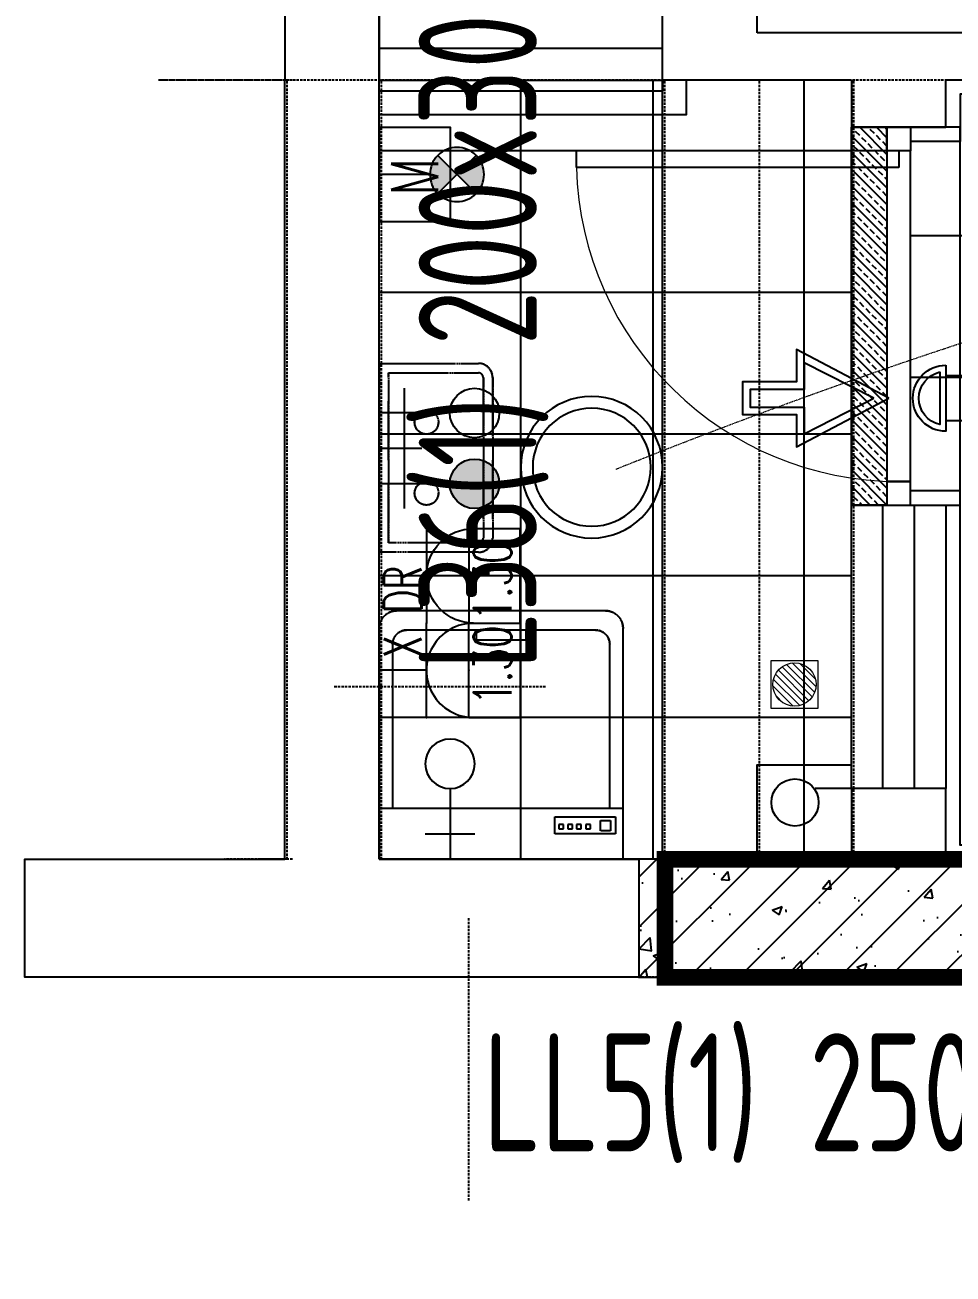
# Model space of a CAD drawing. Header units: inches. Extents: x -3985675 to 129953, y -250661 to -26082.
# Drawn here: x 90570 to 92535, y -36711 to -34066 of the extents above; entities that cross this region are included whole.
import ezdxf
from ezdxf.enums import TextEntityAlignment as Align

# ---------------------------------------------------------------- set-up
doc = ezdxf.new("R2010")
doc.units = ezdxf.units.IN
doc.header["$LTSCALE"] = 10
doc.header["$MEASUREMENT"] = 0
doc.linetypes.add('DASH', pattern=[0.35, 0.25, -0.1])
doc.linetypes.add('SX-DT3-PLAN-07T$0$DASHED', pattern=[0.75, 0.5, -0.25])
doc.layers.get('0').update_dxf_attribs({"plot": 0})
for name, color, linetype in [('000土建梁', 251, 'Continuous'), ('002 完成面', 47, 'Continuous'), ('003门', 36, 'Continuous'), ('005窗', 54, 'Continuous'), ('007地面', 47, 'Continuous'), ('007天花', 65, 'Continuous'), ('008天花灯具', 31, 'Continuous'), ('010活动家具', 34, 'Continuous'), ('011活动家具', 34, 'Continuous'), ('017栏杆', 77, 'Continuous'), ('028家具', 250, 'DASH'), ('1-给排水', 3, 'Continuous'), ('5-煤气表', 143, 'Continuous'), ('7-空调留洞', 6, 'DASH'), ('EQUIP-插座', 6, 'Continuous'), ('LSW-外氣口', 7, 'Continuous'), ('S_CONCWALL', 3, 'Continuous'), ('SX-DT3-PLAN-07T$0$S-BEAM', 4, 'SX-DT3-PLAN-07T$0$DASHED'), ('VPIPE-污水', 2, 'Continuous'), ('WALL', 4, 'Continuous'), ('暖通标注', 5, 'Continuous')]:
    doc.layers.add(name, color=color, linetype=linetype)
for name, color, linetype, lineweight in [('11111地漏', 3, 'Continuous', 5), ('Cl顶面造型线', 220, 'Continuous', 18), ('S插座', 6, 'Continuous', 15), ('冷热水', 3, 'Continuous', 15), ('灯具线路控制', 51, 'Continuous', 15)]:
    doc.layers.add(name, color=color, linetype=linetype, lineweight=lineweight)
doc.styles.add('_SIMPLEX', font='SIMPLEX.shx', dxfattribs={"width": 0.8})
doc.styles.get("Standard").update_dxf_attribs({"font": ''})
doc.styles.add('国标宋体', font='gbxwxtr.shx', dxfattribs={"width": 0.6, "bigfont": 'gbhzfs.shx'})
doc.styles.add('标注文字', font='romans.shx', dxfattribs={"width": 0.7, "bigfont": 'hztxt.shx'})
doc.styles.get('Standard').set_extended_font_data('SimSun')

# ---------------------------------------------------------------- blocks, each defined once
blk = doc.blocks.new('$DorLib2D$00000001')
for p, q in [((0.45, 0.975), (0.5, 0.975)), ((0.45, 0), (0.45, 0.975)), ((0.5, 0), (0.5, 0.975)), ((0.5, 0), (0.45, 0))]:
    blk.add_line(p, q)
at = {"lineweight": 13}
blk.add_arc((0.475, 0), 0.975, 91.4693, 180, dxfattribs=at)
blk = doc.blocks.new('asdfadfsafdsadfsdfs')
at = {"layer": '010活动家具', "linetype": 'DASH', "ltscale": 0.3}
blk.add_line((33436.5, 7130.1), (32921.8, 7130.1), dxfattribs=at)
blk.add_lwpolyline([(32957.1, 7551.1), (33401.8, 7551.1, -0.414214), (33439.4, 7513.4), (33439.4, 7021.1), (32919.4, 7021.1), (32919.4, 7513.4, -0.414214)], format="xyb", close=True, dxfattribs=at)
blk.add_lwpolyline([(32947.9, 7130.1), (32947.9, 7479.6, -0.414214), (32978, 7509.7), (33380.9, 7509.7, -0.414214), (33411, 7479.6), (33411, 7130.1)], format="xyb", dxfattribs=at)
blk.add_lwpolyline([(33233, 7509.7), (33233, 7489), (33179.4, 7489), (33125.9, 7489), (33125.9, 7509.7)], dxfattribs=at)
for points in [[(32935.7, 7075), (33064.9, 7075), (33064.9, 7111.3), (32935.7, 7111.3)], [(32967.8, 7103.8), (32946.4, 7103.8), (32946.4, 7081.4), (32967.8, 7081.4)], [(32999, 7085.7), (32988.7, 7085.7), (32988.7, 7095.3), (32999, 7095.3)], [(33018.9, 7085.7), (33008.6, 7085.7), (33008.6, 7095.3), (33018.9, 7095.3)], [(33037.4, 7085.7), (33027.1, 7085.7), (33027.1, 7095.3), (33037.4, 7095.3)], [(33056.6, 7085.7), (33046.3, 7085.7), (33046.3, 7095.3), (33056.6, 7095.3)]]:
    blk.add_lwpolyline(points, close=True, dxfattribs=at)
blk = doc.blocks.new('煤气表')
at = {"layer": '5-煤气表'}
blk.add_lwpolyline([(69897.8, 18312.2), (69747.8, 18312.2), (69747.8, 18512.2), (69897.8, 18512.2)], close=True, dxfattribs=at)
at = {"layer": '5-煤气表', "style": '_SIMPLEX', "text_generation_flag": 4, "width": 0.8}
blk.add_text('M', height=100, rotation=90, dxfattribs=at).set_placement((69773.2, 18375.9))
blk = doc.blocks.new('A$C7CAE1F62')
at = {"layer": '010活动家具', "color": 34, "linetype": 'DASH', "ltscale": 50, "elevation": 0}
blk.add_lwpolyline([(240, 400), (240, 0), (30, 0, -0.414214), (0, 30), (0, 370, -0.414214), (30, 400)], format="xyb", close=True, dxfattribs=at)
at = {"layer": '010活动家具', "color": 8, "linetype": 'DASH', "ltscale": 50, "elevation": 0}
blk.add_lwpolyline([(220, 380), (220, 20), (30, 20, -0.414214), (20, 30), (20, 370, -0.414214), (30, 380)], format="xyb", close=True, dxfattribs=at)
at = {"layer": '010活动家具', "color": 8, "linetype": 'DASH', "ltscale": 50}
for centre in [(140, 275, 0), (140, 125, 0)]:
    blk.add_circle(centre, 25, dxfattribs=at)
blk = doc.blocks.new('吸顶灯')
at = {"layer": '008天花灯具'}
blk.add_circle((0, 0), 150, dxfattribs=at)
at = {"layer": '008天花灯具', "color": 8}
blk.add_circle((0, 0), 125, dxfattribs=at)
blk = doc.blocks.new('$equip$00001238')
for p, q in [((0.497, 0.95), (-0.497, 0.95)), ((0.5, 0.5), (-0.5, 0.5)), ((0, 0.5), (0, 0))]:
    blk.add_line(p, q)
blk.add_arc((0, 1), 0.5, 180, 0)
for p in [(0, 0.95), (-0.5, 0.5), (0.5, 0.5), (0, 0)]:
    blk.add_point(p)
at = {"flags": 9}
blk.add_attdef('A', (0, 0), '', height=0.00002, dxfattribs=at)
blk = doc.blocks.new('插座2')
for p, q in [((99.5, 190), (-99.5, 190)), ((100, 100), (-100, 100)), ((0, 100), (0, 0))]:
    blk.add_line(p, q)
blk.add_arc((0, 200), 100, 180, 0)
for p in [(0, 190), (-100, 100), (100, 100), (0, 0)]:
    blk.add_point(p)
at = {"layer": 'EQUIP-插座', "color": 6}
for p, q in [((-100, 190), (-100, 298.3)), ((-100, 298.3), (100, 298.3)), ((100, 190), (100, 298.3)), ((100, 190), (100, 298.3))]:
    blk.add_line(p, q, dxfattribs=at)
at = {"layer": 'EQUIP-插座', "xscale": 200, "yscale": 200, "zscale": 200}
blk.add_blockref('$equip$00001238', (0, 0), dxfattribs=at)
at = {"flags": 9}
blk.add_attdef('A', (0, 0), '', height=0.004, dxfattribs=at)
blk = doc.blocks.new('新34块')
for p, q in [((32740, 48991), (32939, 48991)), ((32740, 48991), (32939, 48991)), ((32739.5, 48901), (32939.5, 48901)), ((32739.5, 48901), (32939.5, 48901)), ((32839.5, 48901), (32839.5, 48801)), ((32839.5, 48901), (32839.5, 48801))]:
    blk.add_line(p, q)
blk.add_arc((32839.5, 49001), 100, 180, 0)
blk.add_arc((32839.5, 49001), 100, 180, 0)
for p in [(32839.5, 48991), (32839.5, 48991), (32739.5, 48901), (32739.5, 48901), (32939.5, 48901), (32939.5, 48901), (32839.5, 48801), (32839.5, 48801)]:
    blk.add_point(p)
at = {"layer": 'EQUIP-插座', "color": 6}
for p, q in [((32739.5, 48991), (32739.5, 49099.3)), ((32939.5, 49099.3), (32739.5, 49099.3)), ((32739.5, 48991), (32739.5, 49099.3)), ((32939.5, 48991), (32939.5, 49099.3))]:
    blk.add_line(p, q, dxfattribs=at)
at = {"layer": 'EQUIP-插座', "color": 3, "extrusion": (0, 0, -1), "zscale": -1}
blk.add_blockref('插座2', (-32839.5, 48801), dxfattribs=at)
at = {"layer": 'EQUIP-插座', "xscale": -200, "yscale": 200, "zscale": 200}
blk.add_blockref('$equip$00001238', (32839.5, 48801), dxfattribs=at)
at = {"flags": 9}
blk.add_attdef('A', (32839.5, 48801), '', height=0.004, dxfattribs=at)
blk.add_attdef('A', (32839.5, 48801), '', height=0.004, dxfattribs=at)
at = {"layer": '7-空调留洞', "color": 6, "linetype": 'ByBlock', "style": '标注文字', "width": 0.7, "flags": 8}
for tag, p in [('1.25', (32739.5, 49001)), ('R', (32860.3, 48810.9))]:
    blk.add_attdef(tag, p, '', height=80, dxfattribs=at)
blk = doc.blocks.new('erw3')
h = blk.add_hatch()
h.set_pattern_fill('ANSI31', color=250, scale=84, angle=-180, style=0)
h.set_pattern_definition([(225, (37315.468, -306064.037), (7.4246212, -7.4246212), [])])
edge = h.paths.add_edge_path()
edge.add_ellipse((-6599.3, -99965.7), major_axis=(-32.4, -32.4), ratio=1, start_angle=0, end_angle=360)
at = {"color": 250}
blk.add_lwpolyline([(-6549.3, -99915.7), (-6649.3, -99915.7), (-6649.3, -100015.7), (-6549.3, -100015.7)], close=True, dxfattribs=at)
blk.add_ellipse((-6599.3, -99965.7), major_axis=(-32.4, -32.4), ratio=1, start_param=1.570796326794769, end_param=7.853981633974355)
blk = doc.blocks.new('t78789')
at = {"layer": '冷热水'}
h = blk.add_hatch(color=8, dxfattribs=at)
edge = h.paths.add_edge_path()
edge.add_arc((81566.7, 8720.5), 52.4, -90, 270)
at = {"layer": '1-给排水'}
for p, q in [((81715.7, 8668.1), (81715.7, 8772.9)), ((81619.1, 8720.5), (81768.6, 8720.5)), ((81715.7, 8518.1), (81715.7, 8622.9)), ((81619.1, 8570.5), (81768.6, 8570.5))]:
    blk.add_line(p, q, dxfattribs=at)
at = {"layer": '1-给排水', "color": 251}
for p, q in [((81715.7, 8622.9), (81715.7, 8668.1)), ((81678.1, 8645.5), (81768.6, 8645.5))]:
    blk.add_line(p, q, dxfattribs=at)
at = {"layer": '1-给排水'}
for centre in [(81566.7, 8720.5), (81566.7, 8570.5)]:
    blk.add_circle(centre, 52.4, dxfattribs=at)
blk = doc.blocks.new('r68769')
at = {"layer": '1-给排水'}
for p, q in [((81565.3, 8518.1), (81565.3, 8622.9)), ((81468.6, 8570.5), (81618.2, 8570.5))]:
    blk.add_line(p, q, dxfattribs=at)
blk.add_circle((81416.2, 8570.5), 52.4, dxfattribs=at)
blk = doc.blocks.new('mp2')
at = {"layer": '1-给排水'}
h = blk.add_hatch(color=256, dxfattribs=at)
edge = h.paths.add_edge_path()
edge.add_ellipse((0, 234.5), major_axis=(57.9, 57.9), ratio=1, start_angle=360, end_angle=450)
edge.add_line((-57.9, 292.4), (0, 234.5))
edge.add_line((0, 234.5), (57.9, 292.4))
edge = h.paths.add_edge_path()
edge.add_line((0, 234.5), (-57.9, 176.5))
edge.add_ellipse((0, 234.5), major_axis=(57.9, 57.9), ratio=1, start_angle=180, end_angle=225)
edge.add_ellipse((0, 234.5), major_axis=(57.9, 57.9), ratio=1, start_angle=225, end_angle=270)
edge.add_line((57.9, 176.5), (0, 234.5))
for p, q in [((57.9, 292.4), (-57.9, 176.5)), ((-57.9, 292.4), (57.9, 176.5)), ((0, 152.6), (0, 0))]:
    blk.add_line(p, q, dxfattribs=at)
blk.add_ellipse((0, 234.5), major_axis=(-57.9, -57.9), ratio=1, start_param=4.712389, end_param=10.995574, dxfattribs=at)
blk = doc.blocks.new('LSW-金属外气口')
at = {"layer": 'LSW-外氣口', "color": 3}
for p, q in [((47.5, -50), (47.5, 0)), ((-47.5, -50), (-47.5, 0)), ((-47.5, -50), (47.5, -50))]:
    blk.add_line(p, q, dxfattribs=at)
blk.add_lwpolyline([(0, 120.7), (-103, 315.9), (-34.7, 315.9), (-34.7, 430.3), (34.7, 430.3), (34.7, 315.9), (103, 315.9), (0, 120.7)], dxfattribs=at)
blk.add_lwpolyline([(0, 152.3), (-75.4, 300), (-18.8, 300), (-18.8, 414.4), (18.8, 414.4), (18.8, 300), (75.4, 300)], close=True, dxfattribs=at)
blk.add_lwpolyline([(-70, 0), (70, 0, 0.996393), (-70, 0, -0.461881)], format="xyb", dxfattribs=at)
blk.add_lwpolyline([(-55.8, 12.7), (55.8, 12.7, 0.794024)], format="xyb", close=True, dxfattribs=at)
blk = doc.blocks.new('aw35364')
at = {"layer": '028家具'}
blk.add_line((114814.9, -35484.2), (115325.9, -35484.2), dxfattribs=at)
for points in [[(114812.4, -34042.5), (114962.4, -34042.5), (114962.4, -34242.5), (114812.4, -34242.5)], [(115312, -35538.9), (115183.8, -35538.9), (115183.8, -35502.9), (115312, -35502.9)], [(115192.1, -35528.3), (115202.3, -35528.3), (115202.3, -35518.8), (115192.1, -35518.8)], [(115211.1, -35528.3), (115221.3, -35528.3), (115221.3, -35518.8), (115211.1, -35518.8)], [(115229.5, -35528.3), (115239.7, -35528.3), (115239.7, -35518.8), (115229.5, -35518.8)], [(115249.2, -35528.3), (115259.5, -35528.3), (115259.5, -35518.8), (115249.2, -35518.8)], [(115280.2, -35510.3), (115301.4, -35510.3), (115301.4, -35532.6), (115280.2, -35532.6)]]:
    blk.add_lwpolyline(points, close=True, dxfattribs=at)
for points in [[(114812.4, -34942.5), (114812.4, -34542.5), (115022.4, -34542.5, -0.414214), (115052.4, -34572.5), (115052.4, -34912.5, -0.414214), (115022.4, -34942.5)], [(114832.4, -34922.5), (114832.4, -34562.5), (115022.4, -34562.5, -0.414214), (115032.4, -34572.5), (115032.4, -34912.5, -0.414214), (115022.4, -34922.5)], [(115290.8, -35066.3), (114849.3, -35066.3, 0.414214), (114811.9, -35103.7), (114811.9, -35592.5), (115328.2, -35592.5), (115328.2, -35103.7, 0.414214)]]:
    blk.add_lwpolyline(points, format="xyb", close=True, dxfattribs=at)
blk.add_lwpolyline([(115300, -35484.2), (115300, -35137.2, 0.414214), (115270.1, -35107.3), (114870.1, -35107.3, 0.414214), (114840.1, -35137.2), (114840.1, -35484.2)], format="xyb", dxfattribs=at)
blk.add_lwpolyline([(115016.9, -35107.3), (115016.9, -35128), (115070.1, -35128), (115123.2, -35128), (115123.2, -35107.3)], dxfattribs=at)
for centre in [(114912.4, -34667.5), (114912.4, -34817.5)]:
    blk.add_circle(centre, 25, dxfattribs=at)
at = {"layer": '028家具', "style": '_SIMPLEX', "text_generation_flag": 4, "width": 0.8}
blk.add_text('M', height=100, rotation=270, dxfattribs=at).set_placement((114937, -34106.2))
blk = doc.blocks.new('dr57567')
at = {"layer": 'SX-DT3-PLAN-07T$0$S-BEAM', "color": 251}
for p, q in [((62188.8, -51631.1), (58066.5, -51631.1)), ((58350.3, -51631.1), (58066.5, -51631.1)), ((58338.8, -53281.1), (58338.8, -51631.1)), ((58338.8, -53281.1), (58338.8, -51631.1)), ((58538.8, -53281.1), (58538.8, -51631.1)), ((59138.8, -53281.1), (59138.8, -51631.1)), ((59338.8, -53281.1), (59338.8, -51631.1)), ((59538.8, -53281.1), (59538.8, -51631.1)), ((58438.8, -52915.4), (58885.9, -52915.4)), ((58350.3, -53281.1), (58206.6, -53281.1)), ((58338.8, -53281.1), (58278.4, -53281.1)), ((59138.8, -53281.1), (58538.8, -53281.1)), ((58723, -53406.1), (58723, -54006)), ((59138.8, -53531.1), (58206.6, -53531.1))]:
    blk.add_line(p, q, dxfattribs=at)
at = {"layer": 'SX-DT3-PLAN-07T$0$S-BEAM', "color": 251, "const_width": 35}
blk.add_lwpolyline([(63938.8, -54142), (63938.8, -53281.1), (59138.8, -53281.1), (59138.8, -53531.1), (63688.8, -53531.1), (63688.8, -54142), (63938.8, -54142)], dxfattribs=at)
at = {"layer": 'SX-DT3-PLAN-07T$0$S-BEAM', "color": 251}
blk.add_lwpolyline([(63938.8, -54142), (63938.8, -53281.1), (59138.8, -53281.1), (59138.8, -53531.1), (63688.8, -53531.1), (63688.8, -54142), (63938.8, -54142)], dxfattribs=at)
at = {"layer": 'SX-DT3-PLAN-07T$0$S-BEAM', "color": 251, "style": '国标宋体', "width": 0.8}
blk.add_text('L36(1) 200x300', height=250, rotation=90, dxfattribs=at).set_placement((58867.5, -52880.1))
blk.add_text('LL5(1) 250x400', height=250, dxfattribs=at).set_placement((58753.9, -53899.7))
blk = doc.blocks.new('dr65e67')
at = {"layer": 'VPIPE-污水', "linetype": 'Continuous'}
blk.add_circle((3169453, -112875.2), 50, dxfattribs=at)

msp = doc.modelspace()

# ---------------------------------------------------------------- hatches: boundary and pattern name
at = {"layer": '007地面'}
h = msp.add_hatch(dxfattribs=at)
h.set_pattern_fill('ANSI33', color=250, scale=100, style=0)
h.set_pattern_definition([(135, (92394.997, -35082.178), (17.6777, 17.6777), []), (135, (92377.32, -35082.178), (17.6777, 17.6777), [12.5, -6.25])])
h.paths.add_polyline_path([(92320, -34282.2), (92395, -34282.2), (92395, -35082.2), (92320, -35082.2)])
at = {"layer": 'WALL'}
h = msp.add_hatch(dxfattribs=at)
h.set_pattern_fill('钢筋混凝土,_O', color=250, scale=30)
h.set_pattern_definition([(45, (91870.09, -36082.18), (-53.033, 53.033), []), (50, (91870.09, -36082.18), (215.178, -18.8256), [22.5, -247.5]), (355, (91870.1, -36082.18), (-41.625, 225.658), [18, -198]), (100.4514, (91888.02, -36083.75), (173.553, 206.832), [19.122, -210.343]), (46.184, (91870.1, -36022.18), (320.172, -49.656), [33.75, -371.25]), (96.6356, (91896.77, -36026.32), (280.399, 292.235), [28.683, -315.514]), (351.184, (91870.1, -36022.18), (280.399, 292.236), [27, -297]), (21, (91900.09, -36037.18), (179.072, -120.7857), [22.5, -247.5]), (326, (91900.1, -36037.18), (72.995, 217.545), [18, -198]), (71.4514, (91915.01, -36047.24), (252.067, 96.759), [19.122, -210.343]), (37.5, (91870.09, -36082.18), (3.648, 99.8682), [0, -195.6, 0, -201, 0, -198.75]), (7.5, (91870.09, -36082.18), (78.9209, 118.3235), [0, -114.6, 0, -191.1, 0, -75.75]), (327.5, (91803.19, -36082.18), (160.1467, -6.7665), [0, -75, 0, -234, 0, -310.5]), (317.5, (91773.19, -36082.18), (174.956, 30.0315), [0, -97.5, 0, -155.4, 0, -220.5])])
h.paths.add_polyline_path([(91870.1, -36082.2), (96720, -36082.2), (96720, -35832.2), (96070.1, -35832.2), (91870.1, -35832.2)])

# ---------------------------------------------------------------- linework, layer by layer
at = {"layer": '002 完成面'}
for points in [[(95090, -34282.2), (95090, -34212.2), (92550, -34212.2), (92550, -34312.2), (92445, -34312.2)], [(95090, -35082.2), (95090, -35802.2), (92550, -35802.2), (92550, -35052.2), (92445, -35052.2)]]:
    msp.add_lwpolyline(points, dxfattribs=at)
at = {"layer": '002 完成面', "color": 47}
for points in [[(92395, -34282.2), (92445, -34282.2), (92445, -34332.2), (92395, -34332.2)], [(92395, -35082.2), (92445, -35082.2), (92445, -35032.2), (92395, -35032.2)]]:
    msp.add_lwpolyline(points, close=True, dxfattribs=at)
at = {"layer": '003门'}
msp.add_lwpolyline([(92320, -35082.2), (92320, -34282.2)], dxfattribs=at)
at = {"layer": '005窗'}
for points in [[(91320, -33982.2), (91320, -34182.2), (91920, -34182.2), (91920, -33982.2), (91320, -33982.2)], [(91920, -34115.5), (91320, -34115.5)], [(92320, -35682.2), (92320, -35082.2), (92520, -35082.2), (92520, -35682.2), (92320, -35682.2)], [(92386.7, -35682.2), (92386.7, -35082.2)], [(92453.5, -35682.2), (92453.5, -35082.2)]]:
    msp.add_lwpolyline(points, dxfattribs=at)
at = {"layer": '007地面', "color": 251}
for p, q in [((91620, -35832.2), (91620, -34182.2)), ((91920, -35832.2), (91920, -34182.2)), ((92220, -35832.2), (92220, -34182.2)), ((92320, -34332.2), (91320, -34332.2)), ((95070, -34512.2), (92445, -34512.2)), ((92320, -34632.2), (91320, -34632.2)), ((95070, -34812.2), (92445, -34812.2)), ((92320, -34932.2), (91320, -34932.2)), ((92320, -35232.2), (91320, -35232.2)), ((92320, -35532.2), (91320, -35532.2)), ((92193.7, -35832.2), (91320, -35832.2))]:
    msp.add_line(p, q, dxfattribs=at)
at = {"layer": '007地面'}
msp.add_line((92320, -35682.2), (92243.4, -35682.2), dxfattribs=at)
for points in [[(92320, -34282.2), (92395, -34282.2), (92395, -35082.2), (92320, -35082.2)], [(92445, -34332.2), (92395, -34332.2), (92395, -35032.2), (92445, -35032.2)]]:
    msp.add_lwpolyline(points, close=True, dxfattribs=at)
at = {"layer": '007天花'}
msp.add_line((91900.1, -35832.2), (91900.1, -34182.2), dxfattribs=at)
msp.add_lwpolyline([(92550, -34282.2), (92320, -34282.2), (92320, -35082.2), (92550, -35082.2)], close=True, dxfattribs=at)
at = {"layer": '017栏杆', "color": 251, "ltscale": 2}
for points in [[(91920.1, -34182.2), (91920.1, -34205.8), (91320.1, -34205.8)], [(91970.1, -34182.2), (91970.1, -34255.8), (91320.1, -34255.8)], [(91920.1, -34182.2), (91920.1, -34205.8), (91320.1, -34205.8)], [(91970.1, -34182.2), (91970.1, -34255.8), (91320.1, -34255.8)]]:
    msp.add_lwpolyline(points, dxfattribs=at)
at = {"layer": 'S_CONCWALL', "color": 4}
msp.add_lwpolyline([(96720, -35832.2), (96070.1, -35832.2), (96070.1, -35832.2), (94120.1, -35832.2), (91870.1, -35832.2), (91870.1, -36082.2), (94120.1, -36082.2), (94120.1, -36082.2), (94320.1, -36082.2), (94320.1, -36082.2), (96720, -36082.2)], close=True, dxfattribs=at)
at = {"layer": 'WALL', "linetype": 'Continuous'}
for points in [[(92120, -34082.2), (92120, -33482.2), (91920, -33482.2), (91920, -33982.2)], [(91220, -33982.2), (91120, -33982.2), (91120, -34182.2)], [(91320, -34182.2), (91320, -33982.2), (91220, -33982.2)], [(91920, -34182.2), (91920, -33982.2)], [(92420, -34082.2), (92120, -34082.2)], [(93920, -34082.2), (92420, -34082.2)], [(91120, -35832.2), (91120, -34182.2)], [(91320, -35832.2), (91320, -34182.2)], [(92320, -34182.2), (91920, -34182.2)], [(92320, -34182.2), (92320, -34282.2), (92520, -34282.2), (92520, -34182.2)], [(93920, -34182.2), (92520, -34182.2)], [(92320, -35682.2), (92320, -35832.2), (92520, -35832.2), (92520, -35682.2), (92320, -35682.2)], [(91220, -36082.2), (90570, -36082.2), (90570, -35832.2), (91120, -35832.2)], [(91320, -35832.2), (91870, -35832.2), (91870, -36082.2), (91220, -36082.2)]]:
    msp.add_lwpolyline(points, dxfattribs=at)
at = {"layer": 'WALL'}
msp.add_lwpolyline([(91870.1, -36082.2), (96720, -36082.2), (96720, -35832.2), (96070.1, -35832.2), (96070.1, -35832.2), (91870.1, -35832.2), (91870.1, -36082.2)], dxfattribs=at)
at = {"layer": '灯具线路控制', "color": 3, "linetype": 'DASH'}
msp.add_lwpolyline([(95220, -34182.2, 0.072232), (91820, -35007.2)], format="xyb", dxfattribs=at)

# ---------------------------------------------------------------- block references
at = {"layer": '003门', "xscale": 699.9999998593703, "yscale": 699.9999998593703, "zscale": -699.9999998593703, "rotation": 90.00000000000001}
msp.add_blockref('$DorLib2D$00000001', (92420, -34682.2), dxfattribs=at)
at = {"layer": '008天花灯具', "xscale": -1, "rotation": 180}
msp.add_blockref('吸顶灯', (91770, -35002.2), dxfattribs=at)
at = {"layer": '010活动家具', "extrusion": (0, 0, -1), "xscale": -1, "zscale": -1, "rotation": 180}
msp.add_blockref('煤气表', (-161218.3, -15970), dxfattribs=at)
at = {"layer": '010活动家具', "xscale": -0.9929078014101829, "yscale": 0.9929078014101829, "zscale": 0.9929078014101829}
msp.add_blockref('asdfadfsafdsadfsdfs', (124522.3, -42803.5), dxfattribs=at)
at = {"layer": '011活动家具', "rotation": 180}
msp.add_blockref('A$C7CAE1F62', (91560, -34782.2, 0), dxfattribs=at)
at = {"layer": '1-给排水', "xscale": -0.7, "yscale": 0.7, "zscale": 0.7, "rotation": 270.0000000000001}
msp.add_blockref('mp2', (91320.5, -34382.2), dxfattribs=at)
at = {"layer": '1-给排水', "rotation": 180}
msp.add_blockref('t78789', (173088.6, -26316.7), dxfattribs=at)
at = {"layer": '1-给排水', "xscale": -1, "rotation": 90.00000000000007}
msp.add_blockref('r68769', (100040.5, 45786), dxfattribs=at)
at = {"layer": '11111地漏', "rotation": 270}
msp.add_blockref('erw3', (192165.2, -42061.5), dxfattribs=at)
at = {"layer": 'Cl顶面造型线', "color": 4, "xscale": -1, "rotation": 90}
msp.add_blockref('LSW-金属外气口', (92519.7, -34856.1), dxfattribs=at)
at = {"layer": 'S插座', "linetype": 'ByBlock'}
ref = msp.add_blockref('新34块', (42519, -2392.6), dxfattribs=dict(at, rotation=270))
ref.add_attrib('R', 'DR', (91409.9, -35311.6), dxfattribs={"layer": '7-空调留洞', "color": 6, "linetype": 'ByBlock', "height": 80, "rotation": 90, "style": '标注文字', "width": 0.7})
ref.add_attrib('1.25', '1.30', (91600, -35326.8), dxfattribs={"layer": '7-空调留洞', "color": 6, "linetype": 'ByBlock', "height": 80, "rotation": 90, "style": '标注文字', "width": 0.7})
ref = msp.add_blockref('新34块', (42519, -68271.7), dxfattribs=dict(at, xscale=-1, rotation=270))
ref.add_attrib('R', 'X', (91329.9, -35358.1), dxfattribs={"layer": '7-空调留洞', "color": 6, "linetype": 'ByBlock', "height": 80, "rotation": 270, "style": '标注文字', "width": 0.7})
ref.add_attrib('1.25', '1.30', dxfattribs={"layer": '7-空调留洞', "color": 6, "linetype": 'ByBlock', "height": 80, "rotation": 90, "style": '标注文字', "width": 0.7}).set_placement((91520, -35337.5), align=Align.TOP_RIGHT)

# ---------------------------------------------------------------- next in the draw order: block references
at = {"layer": '028家具'}
msp.add_blockref('aw35364', (-23491.9, -239.7), dxfattribs=at)

# ---------------------------------------------------------------- next in the draw order: linework, layer by layer
at = {"layer": '002 完成面'}
msp.add_lwpolyline([(92120, -35832.2), (92120, -35632.2), (92320, -35632.2)], dxfattribs=at)

# ---------------------------------------------------------------- next in the draw order: block references
at = {"layer": '000土建梁'}
msp.add_blockref('dr57567', (32786.2, 17448.8), dxfattribs=at)
at = {"layer": '暖通标注'}
msp.add_blockref('dr65e67', (-3077252.6, 77163.1), dxfattribs=at)

doc.saveas('drawing.dxf')
